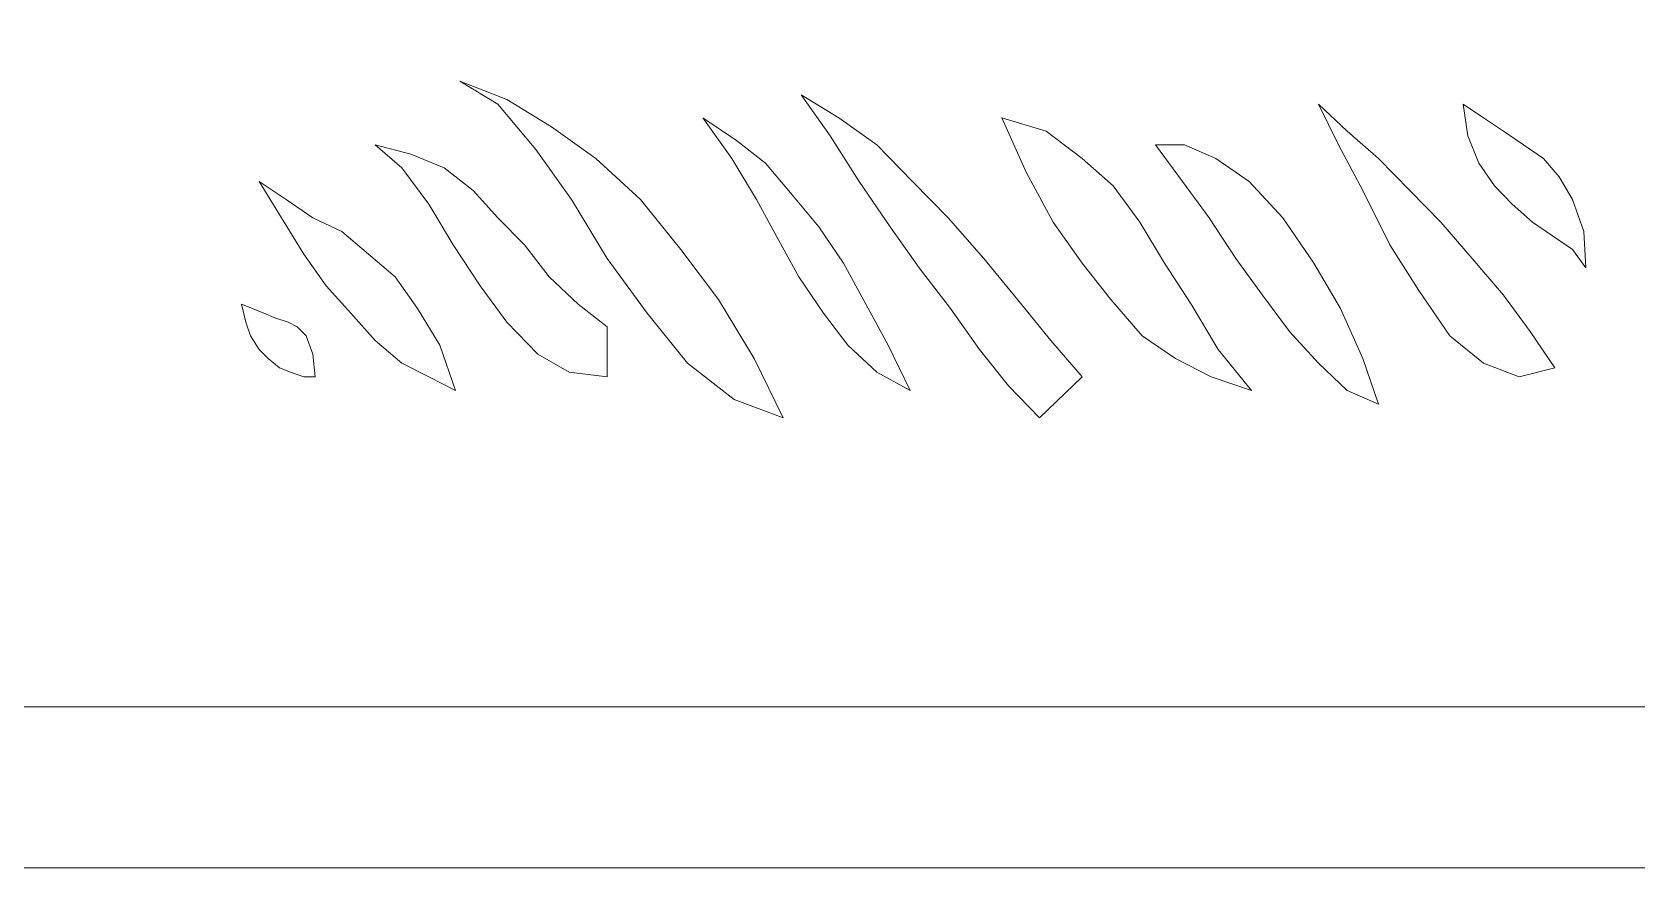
# Model space of a CAD drawing. Header units: millimetres. Extents: x -265 to 251, y -188 to 9.
# Drawn here: x 185.6 to 215.62, y -188.26 to -172.61 of the extents above; entities that cross this region are included whole.
import ezdxf

# ---------------------------------------------------------------- set-up
doc = ezdxf.new("R2010")
doc.units = ezdxf.units.MM
doc.header["$MEASUREMENT"] = 0
doc.layers.add('Camada 1', color=7, linetype='Continuous')

msp = doc.modelspace()

# ---------------------------------------------------------------- linework, layer by layer
at = {"layer": 'Camada 1', "color": 250, "lineweight": 9}
for points, knots in [([(158.2799, -187.5043), (158.2799, -187.5043), (155.5782, -187.5043), (155.5782, -187.5043), (155.5782, -187.5043), (155.5782, -187.5043), (155.5782, -184.995), (155.5782, -184.995), (155.5782, -184.995), (155.5782, -184.995), (158.2799, -184.995), (158.2799, -184.995), (158.2799, -184.995), (158.2799, -184.995), (158.2799, -182.426), (158.2799, -182.426), (158.2799, -182.426), (158.2799, -182.426), (155.5782, -182.426), (155.5782, -182.426), (155.5782, -182.426), (155.5782, -182.426), (155.5782, -4.4163), (155.5782, -4.4163), (155.5782, -4.4163), (155.6884, -3.0828), (156.6116, -2.6162), (157.4288, -2.5471), (157.4288, -2.5471), (172.919, -2.5471), (220.3619, -2.5453), (249.1267, -2.5453), (249.1267, -2.5453), (249.338, -2.5791), (250.8658, -2.6448), (250.9816, -4.4163), (250.9816, -4.4163), (250.9816, -4.4163), (250.9774, -182.4315), (250.9774, -182.4315), (250.9774, -182.4315), (250.9774, -182.4315), (248.2757, -182.4329), (248.2757, -182.4329), (248.2757, -182.4329), (248.2757, -182.4329), (248.2799, -184.9729), (248.2799, -184.9729), (248.2799, -184.9729), (248.2799, -184.9729), (250.9816, -184.9729), (250.9816, -184.9729), (250.9816, -184.9729), (250.9816, -184.9729), (250.9816, -187.5127), (250.9816, -187.5127), (250.9816, -187.5127), (250.9816, -187.5127), (248.2799, -187.5127), (248.2799, -187.5127), (248.2799, -187.5127), (248.2799, -187.5127), (248.2799, -188.2571), (248.2799, -188.2571), (248.2799, -188.2571), (248.2799, -188.2571), (158.2799, -188.2571), (158.2799, -188.2571), (158.2799, -188.2571), (158.2799, -188.2571), (158.2799, -187.5043), (158.2799, -187.5043)], [0, 0, 0, 0, 0.0526316, 0.0526316, 0.0526316, 0.0526316, 0.1052632, 0.1052632, 0.1052632, 0.1052632, 0.1578947, 0.1578947, 0.1578947, 0.1578947, 0.2105263, 0.2105263, 0.2105263, 0.2105263, 0.2631579, 0.2631579, 0.2631579, 0.2631579, 0.3157895, 0.3157895, 0.3157895, 0.3157895, 0.3684211, 0.3684211, 0.3684211, 0.3684211, 0.4210526, 0.4210526, 0.4210526, 0.4210526, 0.4736842, 0.4736842, 0.4736842, 0.4736842, 0.5263158, 0.5263158, 0.5263158, 0.5263158, 0.5789474, 0.5789474, 0.5789474, 0.5789474, 0.6315789, 0.6315789, 0.6315789, 0.6315789, 0.6842105, 0.6842105, 0.6842105, 0.6842105, 0.7368421, 0.7368421, 0.7368421, 0.7368421, 0.7894737, 0.7894737, 0.7894737, 0.7894737, 0.8421053, 0.8421053, 0.8421053, 0.8421053, 0.8947368, 0.8947368, 0.8947368, 0.8947368, 1, 1, 1, 1]), ([(193.6031, -173.5287), (193.6031, -173.5287), (194.3123, -173.9542), (194.3123, -173.9542), (194.3123, -173.9542), (194.3123, -173.9542), (195.0213, -174.8057), (195.0213, -174.8057), (195.0213, -174.8057), (195.0213, -174.8057), (195.6887, -175.7416), (195.6887, -175.7416), (195.6887, -175.7416), (195.6887, -175.7416), (196.3561, -176.8483), (196.3561, -176.8483), (196.3561, -176.8483), (196.3561, -176.8483), (197.107, -177.8699), (197.107, -177.8699), (197.107, -177.8699), (197.107, -177.8699), (197.8578, -178.8063), (197.8578, -178.8063), (197.8578, -178.8063), (197.8578, -178.8063), (198.7335, -179.4875), (198.7335, -179.4875), (198.7335, -179.4875), (198.7335, -179.4875), (199.6512, -179.8277), (199.6512, -179.8277), (199.6512, -179.8277), (199.6512, -179.8277), (199.109, -178.7213), (199.109, -178.7213), (199.109, -178.7213), (199.109, -178.7213), (198.4417, -177.6148), (198.4417, -177.6148), (198.4417, -177.6148), (198.4417, -177.6148), (197.7325, -176.678), (197.7325, -176.678), (197.7325, -176.678), (197.7325, -176.678), (196.9817, -175.7416), (196.9817, -175.7416), (196.9817, -175.7416), (196.9817, -175.7416), (196.1476, -174.9758), (196.1476, -174.9758), (196.1476, -174.9758), (196.1476, -174.9758), (195.3133, -174.3798), (195.3133, -174.3798), (195.3133, -174.3798), (195.3133, -174.3798), (194.4791, -173.8689), (194.4791, -173.8689), (194.4791, -173.8689), (194.4791, -173.8689), (193.6031, -173.5287), (193.6031, -173.5287)], [0, 0, 0, 0, 0.0588235, 0.0588235, 0.0588235, 0.0588235, 0.1176471, 0.1176471, 0.1176471, 0.1176471, 0.1764706, 0.1764706, 0.1764706, 0.1764706, 0.2352941, 0.2352941, 0.2352941, 0.2352941, 0.2941176, 0.2941176, 0.2941176, 0.2941176, 0.3529412, 0.3529412, 0.3529412, 0.3529412, 0.4117647, 0.4117647, 0.4117647, 0.4117647, 0.4705882, 0.4705882, 0.4705882, 0.4705882, 0.5294118, 0.5294118, 0.5294118, 0.5294118, 0.5882353, 0.5882353, 0.5882353, 0.5882353, 0.6470588, 0.6470588, 0.6470588, 0.6470588, 0.7058824, 0.7058824, 0.7058824, 0.7058824, 0.7647059, 0.7647059, 0.7647059, 0.7647059, 0.8235294, 0.8235294, 0.8235294, 0.8235294, 0.8823529, 0.8823529, 0.8823529, 0.8823529, 1, 1, 1, 1]), ([(199.9849, -173.7836), (199.9849, -173.7836), (200.5272, -174.5501), (200.5272, -174.5501), (200.5272, -174.5501), (200.5272, -174.5501), (201.0694, -175.4014), (201.0694, -175.4014), (201.0694, -175.4014), (201.0694, -175.4014), (201.6532, -176.2528), (201.6532, -176.2528), (201.6532, -176.2528), (201.6532, -176.2528), (202.1955, -177.0188), (202.1955, -177.0188), (202.1955, -177.0188), (202.1955, -177.0188), (202.7795, -177.7847), (202.7795, -177.7847), (202.7795, -177.7847), (202.7795, -177.7847), (203.3215, -178.5512), (203.3215, -178.5512), (203.3215, -178.5512), (203.3215, -178.5512), (203.8639, -179.232), (203.8639, -179.232), (203.8639, -179.232), (203.8639, -179.232), (204.4478, -179.8277), (204.4478, -179.8277), (204.4478, -179.8277), (204.4478, -179.8277), (205.2402, -179.0619), (205.2402, -179.0619), (205.2402, -179.0619), (205.2402, -179.0619), (204.6563, -178.3809), (204.6563, -178.3809), (204.6563, -178.3809), (204.6563, -178.3809), (204.0306, -177.6148), (204.0306, -177.6148), (204.0306, -177.6148), (204.0306, -177.6148), (203.4049, -176.8483), (203.4049, -176.8483), (203.4049, -176.8483), (203.4049, -176.8483), (202.7377, -176.0825), (202.7377, -176.0825), (202.7377, -176.0825), (202.7377, -176.0825), (202.0704, -175.4014), (202.0704, -175.4014), (202.0704, -175.4014), (202.0704, -175.4014), (201.4031, -174.7204), (201.4031, -174.7204), (201.4031, -174.7204), (201.4031, -174.7204), (200.6939, -174.2095), (200.6939, -174.2095), (200.6939, -174.2095), (200.6939, -174.2095), (199.9849, -173.7836), (199.9849, -173.7836)], [0, 0, 0, 0, 0.0555556, 0.0555556, 0.0555556, 0.0555556, 0.1111111, 0.1111111, 0.1111111, 0.1111111, 0.1666667, 0.1666667, 0.1666667, 0.1666667, 0.2222222, 0.2222222, 0.2222222, 0.2222222, 0.2777778, 0.2777778, 0.2777778, 0.2777778, 0.3333333, 0.3333333, 0.3333333, 0.3333333, 0.3888889, 0.3888889, 0.3888889, 0.3888889, 0.4444444, 0.4444444, 0.4444444, 0.4444444, 0.5, 0.5, 0.5, 0.5, 0.5555556, 0.5555556, 0.5555556, 0.5555556, 0.6111111, 0.6111111, 0.6111111, 0.6111111, 0.6666667, 0.6666667, 0.6666667, 0.6666667, 0.7222222, 0.7222222, 0.7222222, 0.7222222, 0.7777778, 0.7777778, 0.7777778, 0.7777778, 0.8333333, 0.8333333, 0.8333333, 0.8333333, 0.8888889, 0.8888889, 0.8888889, 0.8888889, 1, 1, 1, 1]), ([(209.6615, -173.9542), (209.6615, -173.9542), (210.0368, -174.7204), (210.0368, -174.7204), (210.0368, -174.7204), (210.0368, -174.7204), (210.4958, -175.572), (210.4958, -175.572), (210.4958, -175.572), (210.4958, -175.572), (210.9962, -176.5932), (210.9962, -176.5932), (210.9962, -176.5932), (210.9962, -176.5932), (211.5384, -177.4445), (211.5384, -177.4445), (211.5384, -177.4445), (211.5384, -177.4445), (212.1225, -178.2958), (212.1225, -178.2958), (212.1225, -178.2958), (212.1225, -178.2958), (212.7481, -178.8063), (212.7481, -178.8063), (212.7481, -178.8063), (212.7481, -178.8063), (213.4154, -179.0619), (213.4154, -179.0619), (213.4154, -179.0619), (213.4154, -179.0619), (214.0829, -178.8916), (214.0829, -178.8916), (214.0829, -178.8916), (214.0829, -178.8916), (213.6239, -178.2105), (213.6239, -178.2105), (213.6239, -178.2105), (213.6239, -178.2105), (213.1235, -177.5295), (213.1235, -177.5295), (213.1235, -177.5295), (213.1235, -177.5295), (212.5394, -176.8483), (212.5394, -176.8483), (212.5394, -176.8483), (212.5394, -176.8483), (211.9556, -176.1675), (211.9556, -176.1675), (211.9556, -176.1675), (211.9556, -176.1675), (211.3717, -175.572), (211.3717, -175.572), (211.3717, -175.572), (211.3717, -175.572), (210.7877, -174.9758), (210.7877, -174.9758), (210.7877, -174.9758), (210.7877, -174.9758), (210.2037, -174.4649), (210.2037, -174.4649), (210.2037, -174.4649), (210.2037, -174.4649), (209.6615, -173.9542), (209.6615, -173.9542)], [0, 0, 0, 0, 0.0588235, 0.0588235, 0.0588235, 0.0588235, 0.1176471, 0.1176471, 0.1176471, 0.1176471, 0.1764706, 0.1764706, 0.1764706, 0.1764706, 0.2352941, 0.2352941, 0.2352941, 0.2352941, 0.2941176, 0.2941176, 0.2941176, 0.2941176, 0.3529412, 0.3529412, 0.3529412, 0.3529412, 0.4117647, 0.4117647, 0.4117647, 0.4117647, 0.4705882, 0.4705882, 0.4705882, 0.4705882, 0.5294118, 0.5294118, 0.5294118, 0.5294118, 0.5882353, 0.5882353, 0.5882353, 0.5882353, 0.6470588, 0.6470588, 0.6470588, 0.6470588, 0.7058824, 0.7058824, 0.7058824, 0.7058824, 0.7647059, 0.7647059, 0.7647059, 0.7647059, 0.8235294, 0.8235294, 0.8235294, 0.8235294, 0.8823529, 0.8823529, 0.8823529, 0.8823529, 1, 1, 1, 1]), ([(212.3727, -173.9542), (212.3727, -173.9542), (212.4561, -174.5501), (212.4561, -174.5501), (212.4561, -174.5501), (212.4561, -174.5501), (212.6646, -175.0606), (212.6646, -175.0606), (212.6646, -175.0606), (212.6646, -175.0606), (212.9566, -175.4865), (212.9566, -175.4865), (212.9566, -175.4865), (212.9566, -175.4865), (213.2903, -175.8269), (213.2903, -175.8269), (213.2903, -175.8269), (213.2903, -175.8269), (213.6657, -176.1675), (213.6657, -176.1675), (213.6657, -176.1675), (213.6657, -176.1675), (214.0411, -176.4226), (214.0411, -176.4226), (214.0411, -176.4226), (214.0411, -176.4226), (214.4166, -176.678), (214.4166, -176.678), (214.4166, -176.678), (214.4166, -176.678), (214.6667, -177.0188), (214.6667, -177.0188), (214.6667, -177.0188), (214.6667, -177.0188), (214.6249, -176.3378), (214.6249, -176.3378), (214.6249, -176.3378), (214.6249, -176.3378), (214.4166, -175.7416), (214.4166, -175.7416), (214.4166, -175.7416), (214.4166, -175.7416), (214.1662, -175.3162), (214.1662, -175.3162), (214.1662, -175.3162), (214.1662, -175.3162), (213.8741, -174.9758), (213.8741, -174.9758), (213.8741, -174.9758), (213.8741, -174.9758), (213.4989, -174.7204), (213.4989, -174.7204), (213.4989, -174.7204), (213.4989, -174.7204), (213.1235, -174.4649), (213.1235, -174.4649), (213.1235, -174.4649), (213.1235, -174.4649), (212.7481, -174.2095), (212.7481, -174.2095), (212.7481, -174.2095), (212.7481, -174.2095), (212.3727, -173.9542), (212.3727, -173.9542)], [0, 0, 0, 0, 0.0588235, 0.0588235, 0.0588235, 0.0588235, 0.1176471, 0.1176471, 0.1176471, 0.1176471, 0.1764706, 0.1764706, 0.1764706, 0.1764706, 0.2352941, 0.2352941, 0.2352941, 0.2352941, 0.2941176, 0.2941176, 0.2941176, 0.2941176, 0.3529412, 0.3529412, 0.3529412, 0.3529412, 0.4117647, 0.4117647, 0.4117647, 0.4117647, 0.4705882, 0.4705882, 0.4705882, 0.4705882, 0.5294118, 0.5294118, 0.5294118, 0.5294118, 0.5882353, 0.5882353, 0.5882353, 0.5882353, 0.6470588, 0.6470588, 0.6470588, 0.6470588, 0.7058824, 0.7058824, 0.7058824, 0.7058824, 0.7647059, 0.7647059, 0.7647059, 0.7647059, 0.8235294, 0.8235294, 0.8235294, 0.8235294, 0.8823529, 0.8823529, 0.8823529, 0.8823529, 1, 1, 1, 1]), ([(198.1496, -174.2095), (198.1496, -174.2095), (198.6918, -174.9758), (198.6918, -174.9758), (198.6918, -174.9758), (198.6918, -174.9758), (199.1507, -175.7416), (199.1507, -175.7416), (199.1507, -175.7416), (199.1507, -175.7416), (199.5677, -176.5081), (199.5677, -176.5081), (199.5677, -176.5081), (199.5677, -176.5081), (199.9431, -177.1889), (199.9431, -177.1889), (199.9431, -177.1889), (199.9431, -177.1889), (200.402, -177.8699), (200.402, -177.8699), (200.402, -177.8699), (200.402, -177.8699), (200.8608, -178.4657), (200.8608, -178.4657), (200.8608, -178.4657), (200.8608, -178.4657), (201.4031, -178.9768), (201.4031, -178.9768), (201.4031, -178.9768), (201.4031, -178.9768), (202.0287, -179.317), (202.0287, -179.317), (202.0287, -179.317), (202.0287, -179.317), (201.6116, -178.4657), (201.6116, -178.4657), (201.6116, -178.4657), (201.6116, -178.4657), (201.1945, -177.7), (201.1945, -177.7), (201.1945, -177.7), (201.1945, -177.7), (200.7774, -176.9338), (200.7774, -176.9338), (200.7774, -176.9338), (200.7774, -176.9338), (200.3185, -176.2528), (200.3185, -176.2528), (200.3185, -176.2528), (200.3185, -176.2528), (199.8181, -175.657), (199.8181, -175.657), (199.8181, -175.657), (199.8181, -175.657), (199.3175, -175.0606), (199.3175, -175.0606), (199.3175, -175.0606), (199.3175, -175.0606), (198.7753, -174.6352), (198.7753, -174.6352), (198.7753, -174.6352), (198.7753, -174.6352), (198.1496, -174.2095), (198.1496, -174.2095)], [0, 0, 0, 0, 0.0588235, 0.0588235, 0.0588235, 0.0588235, 0.1176471, 0.1176471, 0.1176471, 0.1176471, 0.1764706, 0.1764706, 0.1764706, 0.1764706, 0.2352941, 0.2352941, 0.2352941, 0.2352941, 0.2941176, 0.2941176, 0.2941176, 0.2941176, 0.3529412, 0.3529412, 0.3529412, 0.3529412, 0.4117647, 0.4117647, 0.4117647, 0.4117647, 0.4705882, 0.4705882, 0.4705882, 0.4705882, 0.5294118, 0.5294118, 0.5294118, 0.5294118, 0.5882353, 0.5882353, 0.5882353, 0.5882353, 0.6470588, 0.6470588, 0.6470588, 0.6470588, 0.7058824, 0.7058824, 0.7058824, 0.7058824, 0.7647059, 0.7647059, 0.7647059, 0.7647059, 0.8235294, 0.8235294, 0.8235294, 0.8235294, 0.8823529, 0.8823529, 0.8823529, 0.8823529, 1, 1, 1, 1]), ([(203.7386, -174.2095), (203.7386, -174.2095), (204.1976, -175.2311), (204.1976, -175.2311), (204.1976, -175.2311), (204.1976, -175.2311), (204.698, -176.1675), (204.698, -176.1675), (204.698, -176.1675), (204.698, -176.1675), (205.2402, -176.9338), (205.2402, -176.9338), (205.2402, -176.9338), (205.2402, -176.9338), (205.7824, -177.6148), (205.7824, -177.6148), (205.7824, -177.6148), (205.7824, -177.6148), (206.3663, -178.2958), (206.3663, -178.2958), (206.3663, -178.2958), (206.3663, -178.2958), (206.9919, -178.7213), (206.9919, -178.7213), (206.9919, -178.7213), (206.9919, -178.7213), (207.6594, -179.0619), (207.6594, -179.0619), (207.6594, -179.0619), (207.6594, -179.0619), (208.4102, -179.317), (208.4102, -179.317), (208.4102, -179.317), (208.4102, -179.317), (207.7847, -178.5512), (207.7847, -178.5512), (207.7847, -178.5512), (207.7847, -178.5512), (207.284, -177.7), (207.284, -177.7), (207.284, -177.7), (207.284, -177.7), (206.7835, -176.9338), (206.7835, -176.9338), (206.7835, -176.9338), (206.7835, -176.9338), (206.3247, -176.1675), (206.3247, -176.1675), (206.3247, -176.1675), (206.3247, -176.1675), (205.8242, -175.4865), (205.8242, -175.4865), (205.8242, -175.4865), (205.8242, -175.4865), (205.2402, -174.9758), (205.2402, -174.9758), (205.2402, -174.9758), (205.2402, -174.9758), (204.5728, -174.4649), (204.5728, -174.4649), (204.5728, -174.4649), (204.5728, -174.4649), (203.7386, -174.2095), (203.7386, -174.2095)], [0, 0, 0, 0, 0.0588235, 0.0588235, 0.0588235, 0.0588235, 0.1176471, 0.1176471, 0.1176471, 0.1176471, 0.1764706, 0.1764706, 0.1764706, 0.1764706, 0.2352941, 0.2352941, 0.2352941, 0.2352941, 0.2941176, 0.2941176, 0.2941176, 0.2941176, 0.3529412, 0.3529412, 0.3529412, 0.3529412, 0.4117647, 0.4117647, 0.4117647, 0.4117647, 0.4705882, 0.4705882, 0.4705882, 0.4705882, 0.5294118, 0.5294118, 0.5294118, 0.5294118, 0.5882353, 0.5882353, 0.5882353, 0.5882353, 0.6470588, 0.6470588, 0.6470588, 0.6470588, 0.7058824, 0.7058824, 0.7058824, 0.7058824, 0.7647059, 0.7647059, 0.7647059, 0.7647059, 0.8235294, 0.8235294, 0.8235294, 0.8235294, 0.8823529, 0.8823529, 0.8823529, 0.8823529, 1, 1, 1, 1]), ([(192.0183, -174.7204), (192.0183, -174.7204), (192.5188, -175.1457), (192.5188, -175.1457), (192.5188, -175.1457), (192.5188, -175.1457), (193.0193, -175.8269), (193.0193, -175.8269), (193.0193, -175.8269), (193.0193, -175.8269), (193.4781, -176.5932), (193.4781, -176.5932), (193.4781, -176.5932), (193.4781, -176.5932), (193.9787, -177.3594), (193.9787, -177.3594), (193.9787, -177.3594), (193.9787, -177.3594), (194.4791, -178.0402), (194.4791, -178.0402), (194.4791, -178.0402), (194.4791, -178.0402), (195.0631, -178.636), (195.0631, -178.636), (195.0631, -178.636), (195.0631, -178.636), (195.647, -178.9768), (195.647, -178.9768), (195.647, -178.9768), (195.647, -178.9768), (196.3561, -179.0619), (196.3561, -179.0619), (196.3561, -179.0619), (196.3561, -179.0619), (196.3561, -178.1253), (196.3561, -178.1253), (196.3561, -178.1253), (196.3561, -178.1253), (195.814, -177.7), (195.814, -177.7), (195.814, -177.7), (195.814, -177.7), (195.2715, -177.1889), (195.2715, -177.1889), (195.2715, -177.1889), (195.2715, -177.1889), (194.8128, -176.5932), (194.8128, -176.5932), (194.8128, -176.5932), (194.8128, -176.5932), (194.3123, -176.0825), (194.3123, -176.0825), (194.3123, -176.0825), (194.3123, -176.0825), (193.8536, -175.572), (193.8536, -175.572), (193.8536, -175.572), (193.8536, -175.572), (193.3112, -175.1457), (193.3112, -175.1457), (193.3112, -175.1457), (193.3112, -175.1457), (192.6855, -174.8909), (192.6855, -174.8909), (192.6855, -174.8909), (192.6855, -174.8909), (192.0183, -174.7204), (192.0183, -174.7204)], [0, 0, 0, 0, 0.0555556, 0.0555556, 0.0555556, 0.0555556, 0.1111111, 0.1111111, 0.1111111, 0.1111111, 0.1666667, 0.1666667, 0.1666667, 0.1666667, 0.2222222, 0.2222222, 0.2222222, 0.2222222, 0.2777778, 0.2777778, 0.2777778, 0.2777778, 0.3333333, 0.3333333, 0.3333333, 0.3333333, 0.3888889, 0.3888889, 0.3888889, 0.3888889, 0.4444444, 0.4444444, 0.4444444, 0.4444444, 0.5, 0.5, 0.5, 0.5, 0.5555556, 0.5555556, 0.5555556, 0.5555556, 0.6111111, 0.6111111, 0.6111111, 0.6111111, 0.6666667, 0.6666667, 0.6666667, 0.6666667, 0.7222222, 0.7222222, 0.7222222, 0.7222222, 0.7777778, 0.7777778, 0.7777778, 0.7777778, 0.8333333, 0.8333333, 0.8333333, 0.8333333, 0.8888889, 0.8888889, 0.8888889, 0.8888889, 1, 1, 1, 1]), ([(206.6167, -174.7204), (206.6167, -174.7204), (207.1172, -175.4014), (207.1172, -175.4014), (207.1172, -175.4014), (207.1172, -175.4014), (207.6176, -176.0825), (207.6176, -176.0825), (207.6176, -176.0825), (207.6176, -176.0825), (208.1183, -176.8483), (208.1183, -176.8483), (208.1183, -176.8483), (208.1183, -176.8483), (208.6187, -177.5295), (208.6187, -177.5295), (208.6187, -177.5295), (208.6187, -177.5295), (209.1193, -178.2105), (209.1193, -178.2105), (209.1193, -178.2105), (209.1193, -178.2105), (209.6615, -178.8063), (209.6615, -178.8063), (209.6615, -178.8063), (209.6615, -178.8063), (210.2037, -179.317), (210.2037, -179.317), (210.2037, -179.317), (210.2037, -179.317), (210.7877, -179.5728), (210.7877, -179.5728), (210.7877, -179.5728), (210.7877, -179.5728), (210.4958, -178.7213), (210.4958, -178.7213), (210.4958, -178.7213), (210.4958, -178.7213), (210.0787, -177.7847), (210.0787, -177.7847), (210.0787, -177.7847), (210.0787, -177.7847), (209.5781, -176.9338), (209.5781, -176.9338), (209.5781, -176.9338), (209.5781, -176.9338), (208.9942, -176.0825), (208.9942, -176.0825), (208.9942, -176.0825), (208.9942, -176.0825), (208.3686, -175.4014), (208.3686, -175.4014), (208.3686, -175.4014), (208.3686, -175.4014), (207.7429, -174.9758), (207.7429, -174.9758), (207.7429, -174.9758), (207.7429, -174.9758), (207.159, -174.7204), (207.159, -174.7204), (207.159, -174.7204), (207.159, -174.7204), (206.6167, -174.7204), (206.6167, -174.7204)], [0, 0, 0, 0, 0.0588235, 0.0588235, 0.0588235, 0.0588235, 0.1176471, 0.1176471, 0.1176471, 0.1176471, 0.1764706, 0.1764706, 0.1764706, 0.1764706, 0.2352941, 0.2352941, 0.2352941, 0.2352941, 0.2941176, 0.2941176, 0.2941176, 0.2941176, 0.3529412, 0.3529412, 0.3529412, 0.3529412, 0.4117647, 0.4117647, 0.4117647, 0.4117647, 0.4705882, 0.4705882, 0.4705882, 0.4705882, 0.5294118, 0.5294118, 0.5294118, 0.5294118, 0.5882353, 0.5882353, 0.5882353, 0.5882353, 0.6470588, 0.6470588, 0.6470588, 0.6470588, 0.7058824, 0.7058824, 0.7058824, 0.7058824, 0.7647059, 0.7647059, 0.7647059, 0.7647059, 0.8235294, 0.8235294, 0.8235294, 0.8235294, 0.8823529, 0.8823529, 0.8823529, 0.8823529, 1, 1, 1, 1]), ([(189.8494, -175.4014), (189.8494, -175.4014), (190.2663, -176.0825), (190.2663, -176.0825), (190.2663, -176.0825), (190.2663, -176.0825), (190.6834, -176.7633), (190.6834, -176.7633), (190.6834, -176.7633), (190.6834, -176.7633), (191.1006, -177.3594), (191.1006, -177.3594), (191.1006, -177.3594), (191.1006, -177.3594), (191.5595, -177.8699), (191.5595, -177.8699), (191.5595, -177.8699), (191.5595, -177.8699), (192.0183, -178.3809), (192.0183, -178.3809), (192.0183, -178.3809), (192.0183, -178.3809), (192.5188, -178.8063), (192.5188, -178.8063), (192.5188, -178.8063), (192.5188, -178.8063), (193.0193, -179.0619), (193.0193, -179.0619), (193.0193, -179.0619), (193.0193, -179.0619), (193.5199, -179.317), (193.5199, -179.317), (193.5199, -179.317), (193.5199, -179.317), (193.2279, -178.4657), (193.2279, -178.4657), (193.2279, -178.4657), (193.2279, -178.4657), (192.8108, -177.7847), (192.8108, -177.7847), (192.8108, -177.7847), (192.8108, -177.7847), (192.3936, -177.1889), (192.3936, -177.1889), (192.3936, -177.1889), (192.3936, -177.1889), (191.8932, -176.7633), (191.8932, -176.7633), (191.8932, -176.7633), (191.8932, -176.7633), (191.3926, -176.3378), (191.3926, -176.3378), (191.3926, -176.3378), (191.3926, -176.3378), (190.8503, -176.0825), (190.8503, -176.0825), (190.8503, -176.0825), (190.8503, -176.0825), (190.3498, -175.7416), (190.3498, -175.7416), (190.3498, -175.7416), (190.3498, -175.7416), (189.8494, -175.4014), (189.8494, -175.4014)], [0, 0, 0, 0, 0.0588235, 0.0588235, 0.0588235, 0.0588235, 0.1176471, 0.1176471, 0.1176471, 0.1176471, 0.1764706, 0.1764706, 0.1764706, 0.1764706, 0.2352941, 0.2352941, 0.2352941, 0.2352941, 0.2941176, 0.2941176, 0.2941176, 0.2941176, 0.3529412, 0.3529412, 0.3529412, 0.3529412, 0.4117647, 0.4117647, 0.4117647, 0.4117647, 0.4705882, 0.4705882, 0.4705882, 0.4705882, 0.5294118, 0.5294118, 0.5294118, 0.5294118, 0.5882353, 0.5882353, 0.5882353, 0.5882353, 0.6470588, 0.6470588, 0.6470588, 0.6470588, 0.7058824, 0.7058824, 0.7058824, 0.7058824, 0.7647059, 0.7647059, 0.7647059, 0.7647059, 0.8235294, 0.8235294, 0.8235294, 0.8235294, 0.8823529, 0.8823529, 0.8823529, 0.8823529, 1, 1, 1, 1]), ([(189.5157, -177.7), (189.5157, -177.7), (189.5989, -178.0402), (189.5989, -178.0402), (189.5989, -178.0402), (189.5989, -178.0402), (189.6825, -178.2958), (189.6825, -178.2958), (189.6825, -178.2958), (189.6825, -178.2958), (189.8494, -178.5512), (189.8494, -178.5512), (189.8494, -178.5512), (189.8494, -178.5512), (190.0161, -178.7213), (190.0161, -178.7213), (190.0161, -178.7213), (190.0161, -178.7213), (190.2247, -178.8916), (190.2247, -178.8916), (190.2247, -178.8916), (190.2247, -178.8916), (190.4333, -178.9768), (190.4333, -178.9768), (190.4333, -178.9768), (190.4333, -178.9768), (190.6834, -179.0619), (190.6834, -179.0619), (190.6834, -179.0619), (190.6834, -179.0619), (190.892, -179.0619), (190.892, -179.0619), (190.892, -179.0619), (190.892, -179.0619), (190.8503, -178.636), (190.8503, -178.636), (190.8503, -178.636), (190.8503, -178.636), (190.7252, -178.2958), (190.7252, -178.2958), (190.7252, -178.2958), (190.7252, -178.2958), (190.5584, -178.1253), (190.5584, -178.1253), (190.5584, -178.1253), (190.5584, -178.1253), (190.3916, -178.0402), (190.3916, -178.0402), (190.3916, -178.0402), (190.3916, -178.0402), (190.1412, -177.955), (190.1412, -177.955), (190.1412, -177.955), (190.1412, -177.955), (189.9326, -177.8699), (189.9326, -177.8699), (189.9326, -177.8699), (189.9326, -177.8699), (189.7241, -177.7847), (189.7241, -177.7847), (189.7241, -177.7847), (189.7241, -177.7847), (189.5157, -177.7), (189.5157, -177.7)], [0, 0, 0, 0, 0.0588235, 0.0588235, 0.0588235, 0.0588235, 0.1176471, 0.1176471, 0.1176471, 0.1176471, 0.1764706, 0.1764706, 0.1764706, 0.1764706, 0.2352941, 0.2352941, 0.2352941, 0.2352941, 0.2941176, 0.2941176, 0.2941176, 0.2941176, 0.3529412, 0.3529412, 0.3529412, 0.3529412, 0.4117647, 0.4117647, 0.4117647, 0.4117647, 0.4705882, 0.4705882, 0.4705882, 0.4705882, 0.5294118, 0.5294118, 0.5294118, 0.5294118, 0.5882353, 0.5882353, 0.5882353, 0.5882353, 0.6470588, 0.6470588, 0.6470588, 0.6470588, 0.7058824, 0.7058824, 0.7058824, 0.7058824, 0.7647059, 0.7647059, 0.7647059, 0.7647059, 0.8235294, 0.8235294, 0.8235294, 0.8235294, 0.8823529, 0.8823529, 0.8823529, 0.8823529, 1, 1, 1, 1])]:
    msp.add_open_spline(points, degree=3, knots=knots, dxfattribs=at)
at = {"layer": 'Camada 1', "color": 240, "lineweight": 9}
msp.add_open_spline([(161.7872, -12.2526), (161.7872, -12.2526), (244.7726, -12.2526), (244.7726, -12.2526), (244.7726, -12.2526), (244.7726, -12.2526), (244.7726, -185.2379), (244.7726, -185.2379), (244.7726, -185.2379), (244.7726, -185.2379), (161.7872, -185.2379), (161.7872, -185.2379), (161.7872, -185.2379), (161.7872, -185.2379), (161.7872, -12.2526), (161.7872, -12.2526)], degree=3, knots=[0, 0, 0, 0, 0.2, 0.2, 0.2, 0.2, 0.4, 0.4, 0.4, 0.4, 0.6, 0.6, 0.6, 0.6, 1, 1, 1, 1], dxfattribs=at)

doc.saveas('drawing.dxf')
